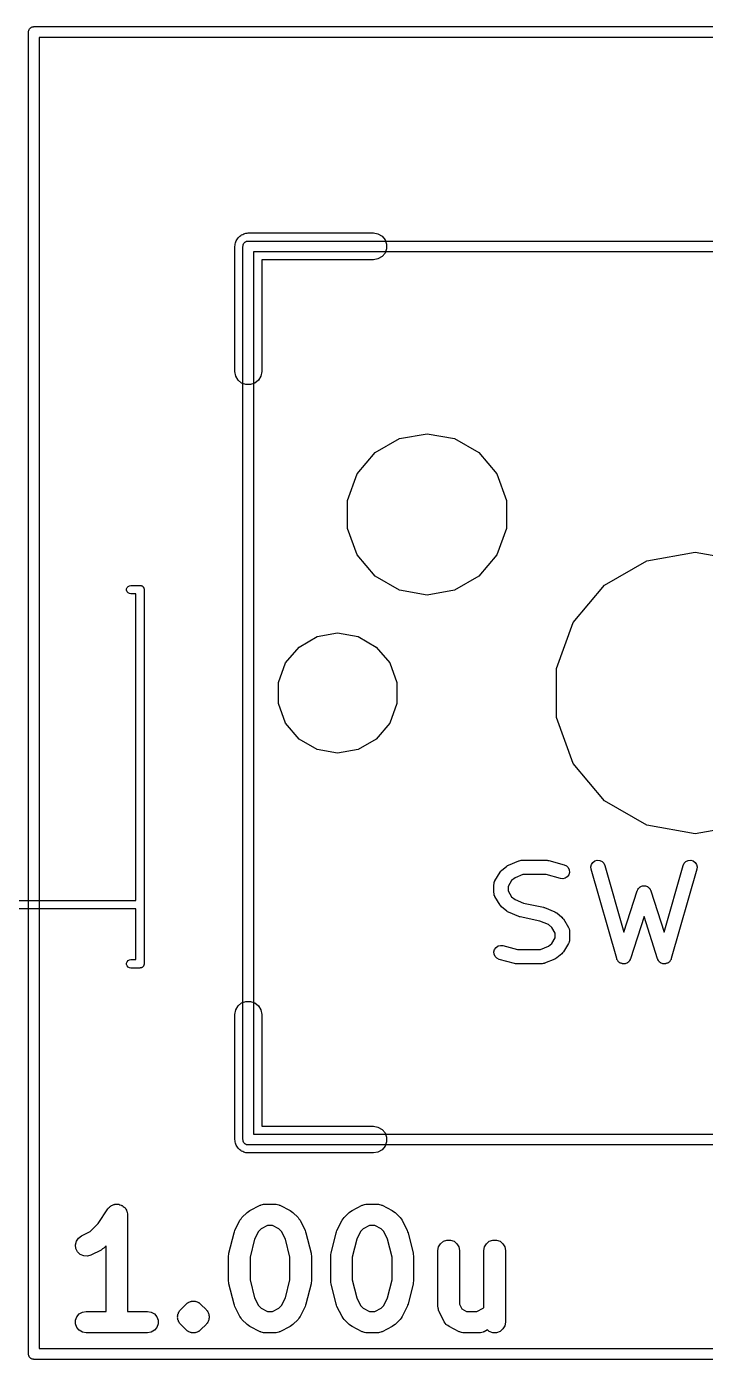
# Model space of a CAD drawing. Header units: millimetres. Extents: x 50 to 169, y 50 to 167.
# Drawn here: x 72.61 to 82.26, y 70.3 to 89.25 of the extents above; entities that cross this region are included whole.
import ezdxf

# ---------------------------------------------------------------- set-up
doc = ezdxf.new("R2010")
doc.units = ezdxf.units.MM
doc.layers.add('BLACK', color=7, linetype='Continuous')

# ---------------------------------------------------------------- blocks, each defined once
blk = doc.blocks.new('hhskb2-Cmts.User')
at = {"layer": 'BLACK'}
for p, q in [((62.5817, -100.618), (62.584, -100.612)), ((62.584, -100.612), (62.5883, -100.607)), ((62.5883, -100.607), (62.5916, -100.601)), ((62.5916, -100.601), (62.5967, -100.597)), ((62.5967, -100.597), (62.601, -100.592)), ((62.601, -100.592), (62.6068, -100.588)), ((62.6068, -100.588), (62.6119, -100.584)), ((62.6119, -100.584), (62.6182, -100.582)), ((62.6182, -100.582), (62.6239, -100.578)), ((62.6239, -100.578), (62.6305, -100.577)), ((62.6305, -100.577), (62.6368, -100.575)), ((62.6368, -100.575), (62.6434, -100.575)), ((62.6434, -100.575), (62.65, -100.574)), ((62.65, -100.574), (75.35, -100.574)), ((62.5738, -100.65), (62.575, -100.643)), ((62.5738, -113.35), (62.5738, -100.65)), ((62.575, -100.637), (62.5772, -100.631)), ((62.575, -100.643), (62.575, -100.637)), ((62.5772, -100.631), (62.5784, -100.624)), ((62.5784, -100.624), (62.5817, -100.618)), ((62.7262, -100.726), (62.7262, -113.274)), ((75.2738, -100.726), (62.7262, -100.726)), ((62.7262, -113.274), (75.2738, -113.274)), ((62.575, -113.357), (62.5738, -113.35)), ((62.575, -113.363), (62.575, -113.357)), ((62.5772, -113.369), (62.575, -113.363)), ((62.5784, -113.376), (62.5772, -113.369)), ((62.5817, -113.382), (62.5784, -113.376)), ((62.584, -113.388), (62.5817, -113.382)), ((62.5883, -113.393), (62.584, -113.388)), ((62.5916, -113.399), (62.5883, -113.393)), ((62.5967, -113.403), (62.5916, -113.399)), ((62.601, -113.408), (62.5967, -113.403)), ((62.6068, -113.412), (62.601, -113.408)), ((62.6119, -113.416), (62.6068, -113.412)), ((62.6182, -113.418), (62.6119, -113.416)), ((62.6239, -113.422), (62.6182, -113.418)), ((62.6305, -113.423), (62.6239, -113.422)), ((62.6368, -113.425), (62.6305, -113.423)), ((62.6434, -113.425), (62.6368, -113.425)), ((62.65, -113.426), (62.6434, -113.425)), ((75.35, -113.426), (62.65, -113.426))]:
    blk.add_line(p, q, dxfattribs=at)
blk = doc.blocks.new('hhskb2-Dwgs.User')
at = {"layer": 'BLACK'}
for p, q in [((59.527, -97.5888), (59.5292, -97.5825)), ((59.5292, -97.5825), (59.5304, -97.5759)), ((59.5304, -97.5759), (59.5337, -97.5702)), ((59.5337, -97.5702), (59.536, -97.5639)), ((59.536, -97.5639), (59.5403, -97.5588)), ((59.5403, -97.5588), (59.5436, -97.553)), ((59.5436, -97.553), (59.5487, -97.5487)), ((59.5487, -97.5487), (59.553, -97.5436)), ((59.553, -97.5436), (59.5588, -97.5403)), ((59.5588, -97.5403), (59.5639, -97.536)), ((59.5639, -97.536), (59.5702, -97.5337)), ((59.5702, -97.5337), (59.5759, -97.5304)), ((59.5759, -97.5304), (59.5825, -97.5292)), ((59.5825, -97.5292), (59.5888, -97.527)), ((59.5888, -97.527), (59.5954, -97.527)), ((59.5954, -97.527), (59.602, -97.5258)), ((59.602, -97.5258), (78.398, -97.5258)), ((59.5258, -97.602), (59.527, -97.5954)), ((59.5258, -116.398), (59.5258, -97.602)), ((59.527, -97.5954), (59.527, -97.5888)), ((59.6782, -97.6782), (59.6782, -116.322)), ((78.3218, -97.6782), (59.6782, -97.6782)), ((60.5177, -114.541), (60.6545, -114.336)), ((60.6545, -114.336), (60.6603, -114.33)), ((60.6603, -114.33), (60.6645, -114.322)), ((60.6645, -114.322), (60.6785, -114.311)), ((60.6785, -114.311), (60.691, -114.298)), ((60.691, -114.298), (60.6986, -114.294)), ((60.6986, -114.294), (60.7051, -114.288)), ((60.7051, -114.288), (60.7222, -114.282)), ((60.7222, -114.282), (60.7385, -114.274)), ((60.7385, -114.274), (60.7469, -114.273)), ((60.7469, -114.273), (60.7548, -114.27)), ((60.7548, -114.27), (60.773, -114.27)), ((60.773, -114.27), (60.7911, -114.268)), ((60.7911, -114.268), (60.7993, -114.27)), ((60.7993, -114.27), (60.8077, -114.27)), ((60.8077, -114.27), (60.8248, -114.277)), ((60.8248, -114.277), (60.8425, -114.281)), ((60.8425, -114.281), (60.8496, -114.286)), ((60.8496, -114.286), (60.8575, -114.288)), ((60.8575, -114.288), (60.8714, -114.3)), ((60.8714, -114.3), (60.8866, -114.31)), ((60.8866, -114.31), (60.8916, -114.317)), ((60.8916, -114.317), (60.898, -114.322)), ((60.898, -114.322), (60.9071, -114.338)), ((60.9071, -114.338), (60.9179, -114.353)), ((60.9179, -114.353), (60.9203, -114.361)), ((60.9203, -114.361), (60.9245, -114.368)), ((60.9245, -114.368), (60.9277, -114.386)), ((60.9277, -114.386), (60.9328, -114.404)), ((60.9328, -114.404), (60.9322, -114.412)), ((60.9322, -114.412), (60.9337, -114.42)), ((60.9337, -114.42), (60.9337, -115.792)), ((62.5604, -114.458), (62.633, -114.385)), ((62.633, -114.385), (62.6529, -114.371)), ((62.6529, -114.371), (62.6726, -114.357)), ((62.6726, -114.357), (62.8177, -114.284)), ((62.8177, -114.284), (62.8261, -114.282)), ((62.8261, -114.282), (62.8337, -114.277)), ((62.8337, -114.277), (62.8513, -114.274)), ((62.8513, -114.274), (62.8684, -114.269)), ((62.8684, -114.269), (62.8772, -114.27)), ((62.8772, -114.27), (62.8859, -114.268)), ((62.8859, -114.268), (63.031, -114.268)), ((63.031, -114.268), (63.0397, -114.27)), ((63.0397, -114.27), (63.0484, -114.269)), ((63.0484, -114.269), (63.0655, -114.274)), ((63.0655, -114.274), (63.0831, -114.277)), ((63.0831, -114.277), (63.0907, -114.282)), ((63.0907, -114.282), (63.0992, -114.284)), ((63.0992, -114.284), (63.2443, -114.357)), ((63.2443, -114.357), (63.2639, -114.371)), ((63.2639, -114.371), (63.2839, -114.385)), ((63.2839, -114.385), (63.3565, -114.458)), ((64.0118, -114.458), (64.0844, -114.385)), ((64.0844, -114.385), (64.1044, -114.371)), ((64.1044, -114.371), (64.124, -114.357)), ((64.124, -114.357), (64.2691, -114.284)), ((64.2691, -114.284), (64.2776, -114.282)), ((64.2776, -114.282), (64.2852, -114.277)), ((64.2852, -114.277), (64.3027, -114.274)), ((64.3027, -114.274), (64.3199, -114.269)), ((64.3199, -114.269), (64.3286, -114.27)), ((64.3286, -114.27), (64.3373, -114.268)), ((64.3373, -114.268), (64.4824, -114.268)), ((64.4824, -114.268), (64.4911, -114.27)), ((64.4911, -114.27), (64.4999, -114.269)), ((64.4999, -114.269), (64.517, -114.274)), ((64.517, -114.274), (64.5346, -114.277)), ((64.5346, -114.277), (64.5422, -114.282)), ((64.5422, -114.282), (64.5506, -114.284)), ((64.5506, -114.284), (64.6957, -114.357)), ((64.6957, -114.357), (64.7153, -114.371)), ((64.7153, -114.371), (64.7353, -114.385)), ((64.7353, -114.385), (64.8079, -114.458)), ((60.4007, -114.658), (60.5177, -114.541)), ((62.4593, -114.643), (62.5318, -114.497)), ((62.5318, -114.497), (62.5464, -114.478)), ((62.5464, -114.478), (62.5604, -114.458)), ((62.831, -114.618), (62.7934, -114.656)), ((62.9218, -114.573), (62.831, -114.618)), ((62.995, -114.573), (62.9218, -114.573)), ((63.0859, -114.618), (62.995, -114.573)), ((63.1235, -114.656), (63.0859, -114.618)), ((63.3565, -114.458), (63.3705, -114.478)), ((63.3705, -114.478), (63.385, -114.497)), ((63.385, -114.497), (63.4576, -114.643)), ((63.9107, -114.643), (63.9833, -114.497)), ((63.9833, -114.497), (63.9978, -114.478)), ((63.9978, -114.478), (64.0118, -114.458)), ((64.2824, -114.618), (64.2448, -114.656)), ((64.3733, -114.573), (64.2824, -114.618)), ((64.4465, -114.573), (64.3733, -114.573)), ((64.5373, -114.618), (64.4465, -114.573)), ((64.5749, -114.656), (64.5373, -114.618)), ((64.8079, -114.458), (64.8219, -114.478)), ((64.8219, -114.478), (64.8365, -114.497)), ((64.8365, -114.497), (64.909, -114.643)), ((60.1937, -114.847), (60.206, -114.795)), ((60.206, -114.795), (60.2352, -114.751)), ((60.2352, -114.751), (60.2777, -114.72)), ((60.2777, -114.72), (60.4007, -114.658)), ((62.3751, -114.964), (62.4477, -114.674)), ((62.4477, -114.674), (62.4545, -114.659)), ((62.4545, -114.659), (62.4593, -114.643)), ((62.7394, -114.764), (62.6754, -115.02)), ((62.7934, -114.656), (62.7394, -114.764)), ((63.1775, -114.764), (63.1235, -114.656)), ((63.2415, -115.02), (63.1775, -114.764)), ((63.4576, -114.643), (63.4623, -114.659)), ((63.4623, -114.659), (63.4691, -114.674)), ((63.4691, -114.674), (63.5417, -114.964)), ((63.8266, -114.964), (63.8991, -114.674)), ((63.8991, -114.674), (63.9059, -114.659)), ((63.9059, -114.659), (63.9107, -114.643)), ((64.1908, -114.764), (64.1268, -115.02)), ((64.2448, -114.656), (64.1908, -114.764)), ((64.6289, -114.764), (64.5749, -114.656)), ((64.6929, -115.02), (64.6289, -114.764)), ((64.909, -114.643), (64.9138, -114.659)), ((64.9138, -114.659), (64.9206, -114.674)), ((64.9206, -114.674), (64.9931, -114.964)), ((65.3817, -114.83), (65.4222, -114.796)), ((65.4222, -114.796), (65.472, -114.778)), ((65.472, -114.778), (65.5249, -114.778)), ((65.5249, -114.778), (65.5746, -114.796)), ((65.5746, -114.796), (65.6152, -114.83)), ((66.0348, -114.83), (66.0754, -114.796)), ((66.0754, -114.796), (66.1251, -114.778)), ((66.1251, -114.778), (66.178, -114.778)), ((66.178, -114.778), (66.2278, -114.796)), ((66.2278, -114.796), (66.2683, -114.83)), ((60.1998, -114.899), (60.1937, -114.847)), ((60.2235, -114.947), (60.1998, -114.899)), ((60.2619, -114.983), (60.2235, -114.947)), ((60.3104, -115.004), (60.2619, -114.983)), ((60.3633, -115.007), (60.3104, -115.004)), ((60.414, -114.992), (60.3633, -115.007)), ((60.5592, -114.92), (60.414, -114.992)), ((60.5788, -114.905), (60.5592, -114.92)), ((60.5988, -114.891), (60.5788, -114.905)), ((60.6289, -114.861), (60.5988, -114.891)), ((60.6289, -115.792), (60.6289, -114.861)), ((62.3706, -115.001), (62.3738, -114.983)), ((62.3706, -115.364), (62.3706, -115.001)), ((62.3738, -114.983), (62.3751, -114.964)), ((63.5417, -114.964), (63.543, -114.983)), ((63.543, -114.983), (63.5463, -115.001)), ((63.5463, -115.001), (63.5463, -115.364)), ((63.822, -115.001), (63.8253, -114.983)), ((63.822, -115.364), (63.822, -115.001)), ((63.8253, -114.983), (63.8266, -114.964)), ((64.9931, -114.964), (64.9944, -114.983)), ((64.9944, -114.983), (64.9977, -115.001)), ((64.9977, -115.001), (64.9977, -115.364)), ((65.346, -114.928), (65.3552, -114.876)), ((65.346, -115.727), (65.346, -114.928)), ((65.3552, -114.876), (65.3817, -114.83)), ((65.6152, -114.83), (65.6416, -114.876)), ((65.6416, -114.876), (65.6508, -114.928)), ((65.6508, -114.928), (65.6508, -115.691)), ((65.9992, -114.928), (66.0084, -114.876)), ((65.9992, -115.736), (65.9992, -114.928)), ((66.0084, -114.876), (66.0348, -114.83)), ((66.2683, -114.83), (66.2948, -114.876)), ((66.2948, -114.876), (66.304, -114.928)), ((66.304, -114.928), (66.304, -115.944)), ((62.6754, -115.02), (62.6754, -115.345)), ((63.2415, -115.345), (63.2415, -115.02)), ((64.1268, -115.02), (64.1268, -115.345)), ((64.6929, -115.345), (64.6929, -115.02)), ((62.3738, -115.382), (62.3706, -115.364)), ((62.3751, -115.401), (62.3738, -115.382)), ((62.6754, -115.345), (62.7394, -115.601)), ((63.1775, -115.601), (63.2415, -115.345)), ((63.543, -115.382), (63.5417, -115.401)), ((63.5463, -115.364), (63.543, -115.382)), ((63.8253, -115.382), (63.822, -115.364)), ((63.8266, -115.401), (63.8253, -115.382)), ((64.1268, -115.345), (64.1908, -115.601)), ((64.6289, -115.601), (64.6929, -115.345)), ((64.9944, -115.382), (64.9931, -115.401)), ((64.9977, -115.364), (64.9944, -115.382)), ((62.4477, -115.691), (62.3751, -115.401)), ((63.5417, -115.401), (63.4691, -115.691)), ((63.8991, -115.691), (63.8266, -115.401)), ((64.9931, -115.401), (64.9206, -115.691)), ((61.6819, -115.775), (61.6895, -115.764)), ((61.6895, -115.764), (61.7621, -115.692)), ((61.7621, -115.692), (61.773, -115.684)), ((61.773, -115.684), (61.7824, -115.674)), ((61.7824, -115.674), (61.7885, -115.672)), ((61.7885, -115.672), (61.7937, -115.667)), ((61.7937, -115.667), (61.8, -115.665)), ((61.8, -115.665), (61.8055, -115.661)), ((61.8055, -115.661), (61.8183, -115.658)), ((61.8183, -115.658), (61.8304, -115.652)), ((61.8304, -115.652), (61.8371, -115.651)), ((61.8371, -115.651), (61.8434, -115.649)), ((61.8434, -115.649), (61.8501, -115.649)), ((61.8501, -115.649), (61.8566, -115.647)), ((61.8566, -115.647), (61.8699, -115.649)), ((61.8699, -115.649), (61.8831, -115.647)), ((61.8831, -115.647), (61.8896, -115.649)), ((61.8896, -115.649), (61.8963, -115.649)), ((61.8963, -115.649), (61.9026, -115.651)), ((61.9026, -115.651), (61.9093, -115.652)), ((61.9093, -115.652), (61.9214, -115.658)), ((61.9214, -115.658), (61.9343, -115.661)), ((61.9343, -115.661), (61.9398, -115.665)), ((61.9398, -115.665), (61.9461, -115.667)), ((61.9461, -115.667), (61.9512, -115.672)), ((61.9512, -115.672), (61.9573, -115.674)), ((61.9573, -115.674), (61.9667, -115.684)), ((61.9667, -115.684), (61.9776, -115.692)), ((61.9776, -115.692), (62.0502, -115.764)), ((62.0502, -115.764), (62.0578, -115.775)), ((62.4545, -115.706), (62.4477, -115.691)), ((62.4593, -115.722), (62.4545, -115.706)), ((62.5318, -115.867), (62.4593, -115.722)), ((62.7394, -115.601), (62.7934, -115.709)), ((62.7934, -115.709), (62.831, -115.747)), ((62.831, -115.747), (62.9218, -115.792)), ((62.995, -115.792), (63.0859, -115.747)), ((63.0859, -115.747), (63.1235, -115.709)), ((63.1235, -115.709), (63.1775, -115.601)), ((63.4576, -115.722), (63.385, -115.867)), ((63.4623, -115.706), (63.4576, -115.722)), ((63.4691, -115.691), (63.4623, -115.706)), ((63.9059, -115.706), (63.8991, -115.691)), ((63.9107, -115.722), (63.9059, -115.706)), ((63.9833, -115.867), (63.9107, -115.722)), ((64.1908, -115.601), (64.2448, -115.709)), ((64.2448, -115.709), (64.2824, -115.747)), ((64.2824, -115.747), (64.3733, -115.792)), ((64.4465, -115.792), (64.5373, -115.747)), ((64.5373, -115.747), (64.5749, -115.709)), ((64.5749, -115.709), (64.6289, -115.601)), ((64.909, -115.722), (64.8365, -115.867)), ((64.9138, -115.706), (64.909, -115.722)), ((64.9206, -115.691), (64.9138, -115.706)), ((65.3476, -115.735), (65.346, -115.727)), ((65.347, -115.744), (65.3476, -115.735)), ((65.3521, -115.761), (65.347, -115.744)), ((65.3552, -115.779), (65.3521, -115.761)), ((65.6508, -115.691), (65.6846, -115.758)), ((65.6846, -115.758), (65.7521, -115.792)), ((65.8979, -115.792), (65.9887, -115.747)), ((65.9887, -115.747), (65.9992, -115.736)), ((60.1958, -115.918), (60.2139, -115.868)), ((60.1958, -115.971), (60.1958, -115.918)), ((60.2139, -115.868), (60.2479, -115.828)), ((60.2479, -115.828), (60.2937, -115.801)), ((60.2937, -115.801), (60.3459, -115.792)), ((60.3459, -115.792), (60.6289, -115.792)), ((60.9337, -115.792), (61.2167, -115.792)), ((61.2167, -115.792), (61.2688, -115.801)), ((61.2688, -115.801), (61.3147, -115.828)), ((61.3147, -115.828), (61.3487, -115.868)), ((61.3487, -115.868), (61.3668, -115.918)), ((61.3668, -115.918), (61.3668, -115.971)), ((61.6455, -115.859), (61.6489, -115.846)), ((61.6466, -115.872), (61.6455, -115.859)), ((61.6455, -115.885), (61.6466, -115.872)), ((61.6489, -115.898), (61.6455, -115.885)), ((61.6489, -115.846), (61.6501, -115.832)), ((61.6501, -115.911), (61.6489, -115.898)), ((61.6501, -115.832), (61.6557, -115.82)), ((61.6557, -115.923), (61.6501, -115.911)), ((61.6557, -115.82), (61.6592, -115.807)), ((61.6592, -115.936), (61.6557, -115.923)), ((61.6592, -115.807), (61.6668, -115.797)), ((61.6668, -115.947), (61.6592, -115.936)), ((61.6668, -115.797), (61.6724, -115.784)), ((61.6724, -115.959), (61.6668, -115.947)), ((61.6724, -115.784), (61.6819, -115.775)), ((61.6819, -115.969), (61.6724, -115.959)), ((62.0578, -115.775), (62.0673, -115.784)), ((62.0673, -115.959), (62.0578, -115.969)), ((62.0673, -115.784), (62.0729, -115.797)), ((62.0729, -115.947), (62.0673, -115.959)), ((62.0729, -115.797), (62.0805, -115.807)), ((62.0805, -115.936), (62.0729, -115.947)), ((62.0805, -115.807), (62.084, -115.82)), ((62.084, -115.923), (62.0805, -115.936)), ((62.084, -115.82), (62.0896, -115.832)), ((62.0896, -115.911), (62.084, -115.923)), ((62.0896, -115.832), (62.0908, -115.846)), ((62.0908, -115.898), (62.0896, -115.911)), ((62.0908, -115.846), (62.0942, -115.859)), ((62.0942, -115.885), (62.0908, -115.898)), ((62.0942, -115.859), (62.0931, -115.872)), ((62.0931, -115.872), (62.0942, -115.885)), ((62.5464, -115.887), (62.5318, -115.867)), ((62.5604, -115.907), (62.5464, -115.887)), ((62.633, -115.98), (62.5604, -115.907)), ((62.9218, -115.792), (62.995, -115.792)), ((63.3565, -115.907), (63.2839, -115.98)), ((63.3705, -115.887), (63.3565, -115.907)), ((63.385, -115.867), (63.3705, -115.887)), ((63.9978, -115.887), (63.9833, -115.867)), ((64.0118, -115.907), (63.9978, -115.887)), ((64.0844, -115.98), (64.0118, -115.907)), ((64.3733, -115.792), (64.4465, -115.792)), ((64.8079, -115.907), (64.7353, -115.98)), ((64.8219, -115.887), (64.8079, -115.907)), ((64.8365, -115.867), (64.8219, -115.887)), ((65.3596, -115.786), (65.3552, -115.779)), ((65.3621, -115.795), (65.3596, -115.786)), ((65.4347, -115.94), (65.3621, -115.795)), ((65.448, -115.958), (65.4347, -115.94)), ((65.4603, -115.977), (65.448, -115.958)), ((65.7521, -115.792), (65.8979, -115.792)), ((66.304, -115.944), (66.2948, -115.997)), ((60.2139, -116.021), (60.1958, -115.971)), ((60.2479, -116.061), (60.2139, -116.021)), ((60.2937, -116.088), (60.2479, -116.061)), ((60.3459, -116.097), (60.2937, -116.088)), ((61.2167, -116.097), (60.3459, -116.097)), ((61.2688, -116.088), (61.2167, -116.097)), ((61.3147, -116.061), (61.2688, -116.088)), ((61.3487, -116.021), (61.3147, -116.061)), ((61.3668, -115.971), (61.3487, -116.021)), ((61.6895, -115.98), (61.6819, -115.969)), ((61.7621, -116.052), (61.6895, -115.98)), ((61.773, -116.06), (61.7621, -116.052)), ((61.7824, -116.069), (61.773, -116.06)), ((61.7885, -116.072), (61.7824, -116.069)), ((61.7937, -116.076), (61.7885, -116.072)), ((61.8, -116.079), (61.7937, -116.076)), ((61.8055, -116.083), (61.8, -116.079)), ((61.8183, -116.086), (61.8055, -116.083)), ((61.8304, -116.092), (61.8183, -116.086)), ((61.8371, -116.092), (61.8304, -116.092)), ((61.8434, -116.095), (61.8371, -116.092)), ((61.8501, -116.095), (61.8434, -116.095)), ((61.8566, -116.096), (61.8501, -116.095)), ((61.8699, -116.095), (61.8566, -116.096)), ((61.8831, -116.096), (61.8699, -116.095)), ((61.8896, -116.095), (61.8831, -116.096)), ((61.8963, -116.095), (61.8896, -116.095)), ((61.9026, -116.092), (61.8963, -116.095)), ((61.9093, -116.092), (61.9026, -116.092)), ((61.9214, -116.086), (61.9093, -116.092)), ((61.9343, -116.083), (61.9214, -116.086)), ((61.9398, -116.079), (61.9343, -116.083)), ((61.9461, -116.076), (61.9398, -116.079)), ((61.9512, -116.072), (61.9461, -116.076)), ((61.9573, -116.069), (61.9512, -116.072)), ((61.9667, -116.06), (61.9573, -116.069)), ((61.9776, -116.052), (61.9667, -116.06)), ((62.0502, -115.98), (61.9776, -116.052)), ((62.0578, -115.969), (62.0502, -115.98)), ((62.6529, -115.994), (62.633, -115.98)), ((62.6726, -116.008), (62.6529, -115.994)), ((62.8177, -116.081), (62.6726, -116.008)), ((62.8261, -116.083), (62.8177, -116.081)), ((62.8337, -116.088), (62.8261, -116.083)), ((62.8513, -116.091), (62.8337, -116.088)), ((62.8684, -116.096), (62.8513, -116.091)), ((62.8772, -116.095), (62.8684, -116.096)), ((62.8859, -116.097), (62.8772, -116.095)), ((63.031, -116.097), (62.8859, -116.097)), ((63.0397, -116.095), (63.031, -116.097)), ((63.0484, -116.096), (63.0397, -116.095)), ((63.0655, -116.091), (63.0484, -116.096)), ((63.0831, -116.088), (63.0655, -116.091)), ((63.0907, -116.083), (63.0831, -116.088)), ((63.0992, -116.081), (63.0907, -116.083)), ((63.2443, -116.008), (63.0992, -116.081)), ((63.2639, -115.994), (63.2443, -116.008)), ((63.2839, -115.98), (63.2639, -115.994)), ((64.1044, -115.994), (64.0844, -115.98)), ((64.124, -116.008), (64.1044, -115.994)), ((64.2691, -116.081), (64.124, -116.008)), ((64.2776, -116.083), (64.2691, -116.081)), ((64.2852, -116.088), (64.2776, -116.083)), ((64.3027, -116.091), (64.2852, -116.088)), ((64.3199, -116.096), (64.3027, -116.091)), ((64.3286, -116.095), (64.3199, -116.096)), ((64.3373, -116.097), (64.3286, -116.095)), ((64.4824, -116.097), (64.3373, -116.097)), ((64.4911, -116.095), (64.4824, -116.097)), ((64.4999, -116.096), (64.4911, -116.095)), ((64.517, -116.091), (64.4999, -116.096)), ((64.5346, -116.088), (64.517, -116.091)), ((64.5422, -116.083), (64.5346, -116.088)), ((64.5506, -116.081), (64.5422, -116.083)), ((64.6957, -116.008), (64.5506, -116.081)), ((64.7153, -115.994), (64.6957, -116.008)), ((64.7353, -115.98), (64.7153, -115.994)), ((65.4637, -115.979), (65.4603, -115.977)), ((65.4662, -115.983), (65.4637, -115.979)), ((65.4849, -115.995), (65.4662, -115.983)), ((65.5028, -116.008), (65.4849, -115.995)), ((65.648, -116.081), (65.5028, -116.008)), ((65.6564, -116.083), (65.648, -116.081)), ((65.664, -116.088), (65.6564, -116.083)), ((65.6816, -116.091), (65.664, -116.088)), ((65.6987, -116.096), (65.6816, -116.091)), ((65.7075, -116.095), (65.6987, -116.096)), ((65.7161, -116.097), (65.7075, -116.095)), ((65.9339, -116.097), (65.7161, -116.097)), ((65.9425, -116.095), (65.9339, -116.097)), ((65.9513, -116.096), (65.9425, -116.095)), ((65.9684, -116.091), (65.9513, -116.096)), ((65.986, -116.088), (65.9684, -116.091)), ((65.9936, -116.083), (65.986, -116.088)), ((66.002, -116.081), (65.9936, -116.083)), ((66.0512, -116.056), (66.002, -116.081)), ((66.0754, -116.076), (66.0512, -116.056)), ((66.1251, -116.095), (66.0754, -116.076)), ((66.178, -116.095), (66.1251, -116.095)), ((66.2278, -116.076), (66.178, -116.095)), ((66.2683, -116.042), (66.2278, -116.076)), ((66.2948, -115.997), (66.2683, -116.042)), ((59.6782, -116.322), (78.3218, -116.322)), ((59.527, -116.405), (59.5258, -116.398)), ((59.527, -116.411), (59.527, -116.405)), ((59.5292, -116.417), (59.527, -116.411)), ((59.5304, -116.424), (59.5292, -116.417)), ((59.5337, -116.43), (59.5304, -116.424)), ((59.536, -116.436), (59.5337, -116.43)), ((59.5403, -116.441), (59.536, -116.436)), ((59.5436, -116.447), (59.5403, -116.441)), ((59.5487, -116.451), (59.5436, -116.447)), ((59.553, -116.456), (59.5487, -116.451)), ((59.5588, -116.46), (59.553, -116.456)), ((59.5639, -116.464), (59.5588, -116.46)), ((59.5702, -116.466), (59.5639, -116.464)), ((59.5759, -116.47), (59.5702, -116.466)), ((59.5825, -116.471), (59.5759, -116.47)), ((59.5888, -116.473), (59.5825, -116.471)), ((59.5954, -116.473), (59.5888, -116.473)), ((59.602, -116.474), (59.5954, -116.473)), ((78.398, -116.474), (59.602, -116.474))]:
    blk.add_line(p, q, dxfattribs=at)
blk = doc.blocks.new('hhskb2-F.SilkS')
at = {"layer": 'BLACK'}
for p, q in [((62.4624, -100.617), (62.4681, -100.601)), ((62.4681, -100.601), (62.471, -100.585)), ((62.471, -100.585), (62.4793, -100.57)), ((62.4793, -100.57), (62.485, -100.555)), ((62.485, -100.555), (62.4957, -100.542)), ((62.4957, -100.542), (62.5041, -100.528)), ((62.5041, -100.528), (62.5168, -100.517)), ((62.5168, -100.517), (62.5275, -100.504)), ((62.5275, -100.504), (62.542, -100.496)), ((62.542, -100.496), (62.5547, -100.485)), ((62.5547, -100.485), (62.5704, -100.479)), ((62.5704, -100.479), (62.5848, -100.471)), ((62.5848, -100.471), (62.6013, -100.468)), ((62.6013, -100.468), (62.6169, -100.462)), ((62.6169, -100.462), (62.6336, -100.462)), ((62.6336, -100.462), (62.65, -100.459)), ((62.65, -100.459), (64.428, -100.459)), ((64.428, -100.459), (64.4932, -100.471)), ((64.4932, -100.471), (64.5505, -100.504)), ((64.5505, -100.504), (64.593, -100.555)), ((64.593, -100.555), (64.6156, -100.617)), ((62.4595, -100.65), (62.4624, -100.634)), ((62.4595, -102.428), (62.4595, -100.65)), ((62.4624, -100.634), (62.4624, -100.617)), ((64.5505, -100.796), (64.4932, -100.829)), ((64.593, -100.745), (64.5505, -100.796)), ((64.6156, -100.683), (64.593, -100.745)), ((64.6156, -100.617), (64.6156, -100.683)), ((64.428, -100.84), (62.8405, -100.84)), ((62.8405, -100.84), (62.8405, -102.428)), ((64.4932, -100.829), (64.428, -100.84)), ((62.471, -102.493), (62.4595, -102.428)), ((62.5041, -102.55), (62.471, -102.493)), ((62.829, -102.493), (62.7959, -102.55)), ((62.8405, -102.428), (62.829, -102.493)), ((62.5547, -102.593), (62.5041, -102.55)), ((62.6169, -102.616), (62.5547, -102.593)), ((62.6831, -102.616), (62.6169, -102.616)), ((62.7452, -102.593), (62.6831, -102.616)), ((62.7959, -102.55), (62.7452, -102.593)), ((64.4525, -103.581), (64.7976, -103.382)), ((64.7976, -103.382), (65.19, -103.313)), ((65.19, -103.313), (65.5824, -103.382)), ((65.5824, -103.382), (65.9275, -103.581)), ((64.1964, -103.886), (64.4525, -103.581)), ((65.9275, -103.581), (66.1836, -103.886)), ((64.0601, -104.261), (64.1964, -103.886)), ((66.1836, -103.886), (66.3199, -104.261)), ((64.0601, -104.659), (64.0601, -104.261)), ((66.3199, -104.261), (66.3199, -104.659)), ((64.1964, -105.034), (64.0601, -104.659)), ((66.3199, -104.659), (66.1836, -105.034)), ((64.4525, -105.339), (64.1964, -105.034)), ((66.1836, -105.034), (65.9275, -105.339)), ((67.7134, -105.467), (68.3154, -105.119)), ((68.3154, -105.119), (69, -104.998)), ((69, -104.998), (69.6846, -105.119)), ((64.7976, -105.538), (64.4525, -105.339)), ((65.9275, -105.339), (65.5824, -105.538)), ((60.9209, -105.52), (60.928, -105.5)), ((60.9209, -105.54), (60.9209, -105.52)), ((60.928, -105.56), (60.9209, -105.54)), ((60.928, -105.5), (60.9414, -105.484)), ((60.9414, -105.484), (60.9595, -105.474)), ((60.9595, -105.474), (60.98, -105.47)), ((60.98, -105.47), (61.11, -105.47)), ((61.11, -105.47), (61.1152, -105.471)), ((61.1152, -105.471), (61.1204, -105.471)), ((61.1204, -105.471), (61.1253, -105.473)), ((61.1253, -105.473), (61.1305, -105.474)), ((61.1305, -105.474), (61.1351, -105.476)), ((61.1351, -105.476), (61.14, -105.478)), ((61.14, -105.478), (61.144, -105.481)), ((61.144, -105.481), (61.1486, -105.484)), ((61.1486, -105.484), (61.1519, -105.488)), ((61.1519, -105.488), (61.156, -105.491)), ((61.156, -105.491), (61.1586, -105.496)), ((61.1586, -105.496), (61.162, -105.5)), ((61.162, -105.5), (61.1638, -105.505)), ((61.1638, -105.505), (61.1664, -105.509)), ((61.1664, -105.509), (61.1673, -105.515)), ((61.1673, -105.515), (61.1691, -105.52)), ((61.1691, -105.52), (61.1691, -105.525)), ((61.1691, -105.525), (61.17, -105.53)), ((61.17, -105.53), (61.17, -110.85)), ((65.19, -105.607), (64.7976, -105.538)), ((65.5824, -105.538), (65.19, -105.607)), ((67.2666, -105.999), (67.7134, -105.467)), ((60.9414, -105.576), (60.928, -105.56)), ((60.9595, -105.586), (60.9414, -105.576)), ((60.98, -105.59), (60.9595, -105.586)), ((61.05, -105.59), (60.98, -105.59)), ((61.05, -109.95), (61.05, -105.59)), ((67.0289, -106.652), (67.2666, -105.999)), ((63.371, -106.346), (63.6279, -106.197)), ((63.6279, -106.197), (63.92, -106.146)), ((63.92, -106.146), (64.2121, -106.197)), ((64.2121, -106.197), (64.469, -106.346)), ((63.1803, -106.573), (63.371, -106.346)), ((64.469, -106.346), (64.6597, -106.573)), ((63.0788, -106.852), (63.1803, -106.573)), ((64.6597, -106.573), (64.7612, -106.852)), ((67.0289, -107.348), (67.0289, -106.652)), ((63.0788, -107.148), (63.0788, -106.852)), ((64.7612, -106.852), (64.7612, -107.148)), ((63.1803, -107.427), (63.0788, -107.148)), ((64.7612, -107.148), (64.6597, -107.427)), ((63.371, -107.654), (63.1803, -107.427)), ((64.6597, -107.427), (64.469, -107.654)), ((67.2666, -108.001), (67.0289, -107.348)), ((63.6279, -107.803), (63.371, -107.654)), ((63.92, -107.854), (63.6279, -107.803)), ((64.2121, -107.803), (63.92, -107.854)), ((64.469, -107.654), (64.2121, -107.803)), ((67.7134, -108.533), (67.2666, -108.001)), ((68.3154, -108.881), (67.7134, -108.533)), ((69, -109.002), (68.3154, -108.881)), ((69.6846, -108.881), (69, -109.002)), ((66.2498, -109.522), (66.3224, -109.462)), ((66.3224, -109.462), (66.3356, -109.454)), ((66.3356, -109.454), (66.3484, -109.446)), ((66.3484, -109.446), (66.4935, -109.386)), ((66.4935, -109.386), (66.4958, -109.385)), ((66.4958, -109.385), (66.4978, -109.384)), ((66.4978, -109.384), (66.5129, -109.381)), ((66.5129, -109.381), (66.5279, -109.378)), ((66.5279, -109.378), (66.5303, -109.378)), ((66.5303, -109.378), (66.5326, -109.378)), ((66.5326, -109.378), (66.8954, -109.378)), ((66.8954, -109.378), (66.909, -109.38)), ((66.909, -109.38), (66.9226, -109.382)), ((66.9226, -109.382), (67.1403, -109.442)), ((67.1403, -109.442), (67.1722, -109.457)), ((67.1722, -109.457), (67.1969, -109.482)), ((67.1969, -109.482), (67.2115, -109.515)), ((67.2115, -109.515), (67.2143, -109.55)), ((67.5198, -109.472), (67.5284, -109.438)), ((67.5235, -109.507), (67.5198, -109.472)), ((67.8863, -110.777), (67.5235, -109.507)), ((67.5284, -109.438), (67.5481, -109.409)), ((67.5481, -109.409), (67.5767, -109.388)), ((67.5767, -109.388), (67.6106, -109.378)), ((67.6106, -109.378), (67.6458, -109.381)), ((67.6458, -109.381), (67.678, -109.395)), ((67.678, -109.395), (67.7034, -109.42)), ((67.7034, -109.42), (67.7188, -109.452)), ((67.7188, -109.452), (67.9895, -110.399)), ((68.5591, -110.399), (68.8297, -109.452)), ((69.0251, -109.507), (68.6623, -110.777)), ((68.8297, -109.452), (68.8452, -109.42)), ((68.8452, -109.42), (68.8705, -109.395)), ((68.8705, -109.395), (68.9028, -109.381)), ((68.9028, -109.381), (68.938, -109.378)), ((68.938, -109.378), (68.9719, -109.388)), ((68.9719, -109.388), (69.0004, -109.409)), ((69.0004, -109.409), (69.0202, -109.438)), ((69.0202, -109.438), (69.0288, -109.472)), ((69.0288, -109.472), (69.0251, -109.507)), ((66.1424, -109.712), (66.1425, -109.702)), ((66.1425, -109.702), (66.1454, -109.695)), ((66.1454, -109.695), (66.1468, -109.687)), ((66.1468, -109.687), (66.1517, -109.678)), ((66.1517, -109.678), (66.1552, -109.669)), ((66.1552, -109.669), (66.2277, -109.548)), ((66.2277, -109.548), (66.2388, -109.535)), ((66.2388, -109.535), (66.2498, -109.522)), ((66.3931, -109.668), (66.3439, -109.75)), ((66.4407, -109.628), (66.3931, -109.668)), ((66.5529, -109.581), (66.4407, -109.628)), ((66.8816, -109.581), (66.5529, -109.581)), ((67.0859, -109.638), (66.8816, -109.581)), ((67.1211, -109.641), (67.0859, -109.638)), ((67.1552, -109.632), (67.1211, -109.641)), ((67.1843, -109.612), (67.1552, -109.632)), ((67.2048, -109.584), (67.1843, -109.612)), ((67.2143, -109.55), (67.2048, -109.584)), ((66.1407, -109.721), (66.1424, -109.712)), ((66.1407, -109.842), (66.1407, -109.721)), ((66.1424, -109.852), (66.1407, -109.842)), ((66.1425, -109.862), (66.1424, -109.852)), ((66.1454, -109.869), (66.1425, -109.862)), ((66.1468, -109.877), (66.1454, -109.869)), ((66.1517, -109.886), (66.1468, -109.877)), ((66.1552, -109.895), (66.1517, -109.886)), ((66.2277, -110.016), (66.1552, -109.895)), ((66.3439, -109.75), (66.3439, -109.814)), ((66.3439, -109.814), (66.3931, -109.896)), ((66.3931, -109.896), (66.4407, -109.936)), ((67.9895, -110.399), (68.1775, -109.811)), ((68.1775, -109.811), (68.1794, -109.808)), ((68.1794, -109.808), (68.1803, -109.804)), ((68.1803, -109.804), (68.1876, -109.792)), ((68.1876, -109.792), (68.1939, -109.78)), ((68.1939, -109.78), (68.1969, -109.777)), ((68.1969, -109.777), (68.1991, -109.774)), ((68.1991, -109.774), (68.2099, -109.766)), ((68.2099, -109.766), (68.2201, -109.756)), ((68.2201, -109.756), (68.2238, -109.755)), ((68.2238, -109.755), (68.227, -109.752)), ((68.227, -109.752), (68.24, -109.748)), ((68.24, -109.748), (68.2527, -109.743)), ((68.2527, -109.743), (68.2568, -109.743)), ((68.2568, -109.743), (68.2606, -109.742)), ((68.2606, -109.742), (68.2743, -109.742)), ((68.2743, -109.742), (68.288, -109.742)), ((68.288, -109.742), (68.2918, -109.743)), ((68.2918, -109.743), (68.2959, -109.743)), ((68.2959, -109.743), (68.3085, -109.748)), ((68.3085, -109.748), (68.3216, -109.752)), ((68.3216, -109.752), (68.3248, -109.755)), ((68.3248, -109.755), (68.3285, -109.756)), ((68.3285, -109.756), (68.3387, -109.766)), ((68.3387, -109.766), (68.3495, -109.774)), ((68.3495, -109.774), (68.3516, -109.777)), ((68.3516, -109.777), (68.3546, -109.78)), ((68.3546, -109.78), (68.361, -109.792)), ((68.361, -109.792), (68.3683, -109.804)), ((68.3683, -109.804), (68.3692, -109.808)), ((68.3692, -109.808), (68.3711, -109.811)), ((68.3711, -109.811), (68.5591, -110.399)), ((58.35, -109.95), (61.05, -109.95)), ((61.05, -110.07), (58.35, -110.07)), ((61.05, -110.79), (61.05, -110.07)), ((66.2389, -110.028), (66.2277, -110.016)), ((66.2498, -110.041), (66.2389, -110.028)), ((66.3224, -110.102), (66.2498, -110.041)), ((66.4407, -109.936), (66.5627, -109.987)), ((66.5627, -109.987), (66.8436, -110.045)), ((66.8436, -110.045), (66.8525, -110.049)), ((66.8525, -110.049), (66.8619, -110.051)), ((66.8619, -110.051), (67.0071, -110.111)), ((66.3356, -110.109), (66.3224, -110.102)), ((66.3484, -110.118), (66.3356, -110.109)), ((66.4935, -110.178), (66.3484, -110.118)), ((66.5029, -110.18), (66.4935, -110.178)), ((66.5118, -110.184), (66.5029, -110.18)), ((66.7927, -110.242), (66.5118, -110.184)), ((66.9148, -110.293), (66.7927, -110.242)), ((67.0071, -110.111), (67.0199, -110.12)), ((67.0199, -110.12), (67.033, -110.127)), ((67.033, -110.127), (67.1056, -110.188)), ((67.1056, -110.188), (67.1166, -110.201)), ((67.1166, -110.201), (67.1277, -110.213)), ((67.1277, -110.213), (67.2003, -110.334)), ((68.2743, -110.176), (68.0808, -110.78)), ((68.4678, -110.78), (68.2743, -110.176)), ((66.9623, -110.333), (66.9148, -110.293)), ((67.0115, -110.415), (66.9623, -110.333)), ((67.0115, -110.479), (67.0115, -110.415)), ((67.2003, -110.334), (67.2037, -110.343)), ((67.2037, -110.343), (67.2086, -110.352)), ((67.2086, -110.352), (67.21, -110.36)), ((67.21, -110.36), (67.2129, -110.367)), ((67.2129, -110.367), (67.2131, -110.377)), ((67.2131, -110.377), (67.2147, -110.387)), ((67.2147, -110.387), (67.2147, -110.508)), ((66.1412, -110.679), (66.1506, -110.645)), ((66.1506, -110.645), (66.1711, -110.617)), ((66.1711, -110.617), (66.2002, -110.597)), ((66.2002, -110.597), (66.2344, -110.588)), ((66.2344, -110.588), (66.2695, -110.591)), ((66.2695, -110.591), (66.4738, -110.648)), ((66.4738, -110.648), (66.8025, -110.648)), ((66.8025, -110.648), (66.9148, -110.601)), ((66.9148, -110.601), (66.9623, -110.562)), ((66.9623, -110.562), (67.0115, -110.479)), ((67.2003, -110.56), (67.1277, -110.681)), ((67.2037, -110.551), (67.2003, -110.56)), ((67.2086, -110.542), (67.2037, -110.551)), ((67.21, -110.534), (67.2086, -110.542)), ((67.2129, -110.527), (67.21, -110.534)), ((67.2131, -110.517), (67.2129, -110.527)), ((67.2147, -110.508), (67.2131, -110.517)), ((60.9209, -110.84), (60.928, -110.82)), ((60.9209, -110.86), (60.9209, -110.84)), ((60.928, -110.82), (60.9414, -110.804)), ((60.9414, -110.804), (60.9595, -110.794)), ((60.9595, -110.794), (60.98, -110.79)), ((60.98, -110.79), (61.05, -110.79)), ((66.1439, -110.714), (66.1412, -110.679)), ((66.1585, -110.747), (66.1439, -110.714)), ((66.1833, -110.772), (66.1585, -110.747)), ((66.2151, -110.787), (66.1833, -110.772)), ((66.4328, -110.847), (66.2151, -110.787)), ((66.8576, -110.845), (66.8425, -110.848)), ((66.8596, -110.844), (66.8576, -110.845)), ((66.8619, -110.843), (66.8596, -110.844)), ((67.0071, -110.783), (66.8619, -110.843)), ((67.0199, -110.775), (67.0071, -110.783)), ((67.033, -110.767), (67.0199, -110.775)), ((67.1056, -110.707), (67.033, -110.767)), ((67.1166, -110.694), (67.1056, -110.707)), ((67.1277, -110.681), (67.1166, -110.694)), ((67.8888, -110.783), (67.8863, -110.777)), ((67.89, -110.788), (67.8888, -110.783)), ((67.8964, -110.798), (67.89, -110.788)), ((67.9017, -110.809), (67.8964, -110.798)), ((67.9058, -110.813), (67.9017, -110.809)), ((67.9088, -110.818), (67.9058, -110.813)), ((67.9184, -110.825), (67.9088, -110.818)), ((67.9271, -110.834), (67.9184, -110.825)), ((67.9322, -110.836), (67.9271, -110.834)), ((67.9367, -110.839), (67.9322, -110.836)), ((67.9483, -110.843), (67.9367, -110.839)), ((67.9593, -110.848), (67.9483, -110.843)), ((68.0168, -110.844), (68.0056, -110.849)), ((68.0285, -110.841), (68.0168, -110.844)), ((68.033, -110.838), (68.0285, -110.841)), ((68.0382, -110.835), (68.033, -110.838)), ((68.0472, -110.827), (68.0382, -110.835)), ((68.057, -110.82), (68.0472, -110.827)), ((68.0602, -110.816), (68.057, -110.82)), ((68.0643, -110.812), (68.0602, -110.816)), ((68.07, -110.801), (68.0643, -110.812)), ((68.0768, -110.791), (68.07, -110.801)), ((68.0781, -110.785), (68.0768, -110.791)), ((68.0808, -110.78), (68.0781, -110.785)), ((68.4704, -110.785), (68.4678, -110.78)), ((68.4718, -110.791), (68.4704, -110.785)), ((68.4786, -110.801), (68.4718, -110.791)), ((68.4842, -110.812), (68.4786, -110.801)), ((68.4884, -110.816), (68.4842, -110.812)), ((68.4916, -110.82), (68.4884, -110.816)), ((68.5014, -110.827), (68.4916, -110.82)), ((68.5103, -110.835), (68.5014, -110.827)), ((68.5156, -110.838), (68.5103, -110.835)), ((68.5201, -110.841), (68.5156, -110.838)), ((68.5318, -110.844), (68.5201, -110.841)), ((68.543, -110.849), (68.5318, -110.844)), ((68.6003, -110.843), (68.5892, -110.848)), ((68.6119, -110.839), (68.6003, -110.843)), ((68.6163, -110.836), (68.6119, -110.839)), ((68.6215, -110.834), (68.6163, -110.836)), ((68.6302, -110.825), (68.6215, -110.834)), ((68.6398, -110.818), (68.6302, -110.825)), ((68.6428, -110.813), (68.6398, -110.818)), ((68.6468, -110.809), (68.6428, -110.813)), ((68.6521, -110.798), (68.6468, -110.809)), ((68.6586, -110.788), (68.6521, -110.798)), ((68.6598, -110.783), (68.6586, -110.788)), ((68.6623, -110.777), (68.6598, -110.783)), ((60.928, -110.88), (60.9209, -110.86)), ((60.9414, -110.896), (60.928, -110.88)), ((60.9595, -110.906), (60.9414, -110.896)), ((60.98, -110.91), (60.9595, -110.906)), ((61.11, -110.91), (60.98, -110.91)), ((61.1152, -110.909), (61.11, -110.91)), ((61.1204, -110.909), (61.1152, -110.909)), ((61.1253, -110.907), (61.1204, -110.909)), ((61.1305, -110.906), (61.1253, -110.907)), ((61.1351, -110.904), (61.1305, -110.906)), ((61.14, -110.902), (61.1351, -110.904)), ((61.144, -110.899), (61.14, -110.902)), ((61.1486, -110.896), (61.144, -110.899)), ((61.1519, -110.892), (61.1486, -110.896)), ((61.156, -110.889), (61.1519, -110.892)), ((61.1586, -110.884), (61.156, -110.889)), ((61.162, -110.88), (61.1586, -110.884)), ((61.1638, -110.875), (61.162, -110.88)), ((61.1664, -110.871), (61.1638, -110.875)), ((61.1673, -110.865), (61.1664, -110.871)), ((61.1691, -110.86), (61.1673, -110.865)), ((61.17, -110.85), (61.1691, -110.855)), ((61.1691, -110.855), (61.1691, -110.86)), ((66.4465, -110.849), (66.4328, -110.847)), ((66.46, -110.851), (66.4465, -110.849)), ((66.8229, -110.851), (66.46, -110.851)), ((66.8252, -110.851), (66.8229, -110.851)), ((66.8275, -110.851), (66.8252, -110.851)), ((66.8425, -110.848), (66.8275, -110.851)), ((67.9649, -110.848), (67.9593, -110.848)), ((67.9703, -110.85), (67.9649, -110.848)), ((67.9824, -110.85), (67.9703, -110.85)), ((67.9945, -110.851), (67.9824, -110.85)), ((67.9999, -110.849), (67.9945, -110.851)), ((68.0056, -110.849), (67.9999, -110.849)), ((68.5486, -110.849), (68.543, -110.849)), ((68.554, -110.851), (68.5486, -110.849)), ((68.5661, -110.85), (68.554, -110.851)), ((68.5783, -110.85), (68.5661, -110.85)), ((68.5836, -110.848), (68.5783, -110.85)), ((68.5892, -110.848), (68.5836, -110.848)), ((62.5041, -111.45), (62.5547, -111.407)), ((62.5547, -111.407), (62.6169, -111.384)), ((62.6169, -111.384), (62.6831, -111.384)), ((62.6831, -111.384), (62.7452, -111.407)), ((62.7452, -111.407), (62.7959, -111.45)), ((62.4595, -111.572), (62.471, -111.507)), ((62.4595, -113.35), (62.4595, -111.572)), ((62.471, -111.507), (62.5041, -111.45)), ((62.7959, -111.45), (62.829, -111.507)), ((62.829, -111.507), (62.8405, -111.572)), ((62.8405, -111.572), (62.8405, -113.159)), ((62.8405, -113.159), (64.428, -113.159)), ((64.428, -113.159), (64.4932, -113.171)), ((64.4932, -113.171), (64.5505, -113.204)), ((64.5505, -113.204), (64.593, -113.255)), ((64.593, -113.255), (64.6156, -113.317)), ((62.4624, -113.366), (62.4595, -113.35)), ((62.4624, -113.383), (62.4624, -113.366)), ((62.4681, -113.399), (62.4624, -113.383)), ((62.471, -113.415), (62.4681, -113.399)), ((62.4793, -113.43), (62.471, -113.415)), ((62.485, -113.445), (62.4793, -113.43)), ((62.4957, -113.458), (62.485, -113.445)), ((62.5041, -113.472), (62.4957, -113.458)), ((62.5168, -113.483), (62.5041, -113.472)), ((62.5275, -113.496), (62.5168, -113.483)), ((62.542, -113.504), (62.5275, -113.496)), ((64.5505, -113.496), (64.4932, -113.529)), ((64.593, -113.445), (64.5505, -113.496)), ((64.6156, -113.383), (64.593, -113.445)), ((64.6156, -113.317), (64.6156, -113.383)), ((62.5547, -113.515), (62.542, -113.504)), ((62.5704, -113.521), (62.5547, -113.515)), ((62.5848, -113.529), (62.5704, -113.521)), ((62.6013, -113.532), (62.5848, -113.529)), ((62.6169, -113.538), (62.6013, -113.532)), ((62.6336, -113.538), (62.6169, -113.538)), ((62.65, -113.54), (62.6336, -113.538)), ((64.428, -113.54), (62.65, -113.54)), ((64.4932, -113.529), (64.428, -113.54))]:
    blk.add_line(p, q, dxfattribs=at)

msp = doc.modelspace()

# ---------------------------------------------------------------- block references
for name in ['hhskb2-F.SilkS', 'hhskb2-Dwgs.User', 'hhskb2-Cmts.User']:
    msp.add_blockref(name, (13.113, 186.774))

doc.saveas('drawing.dxf')
